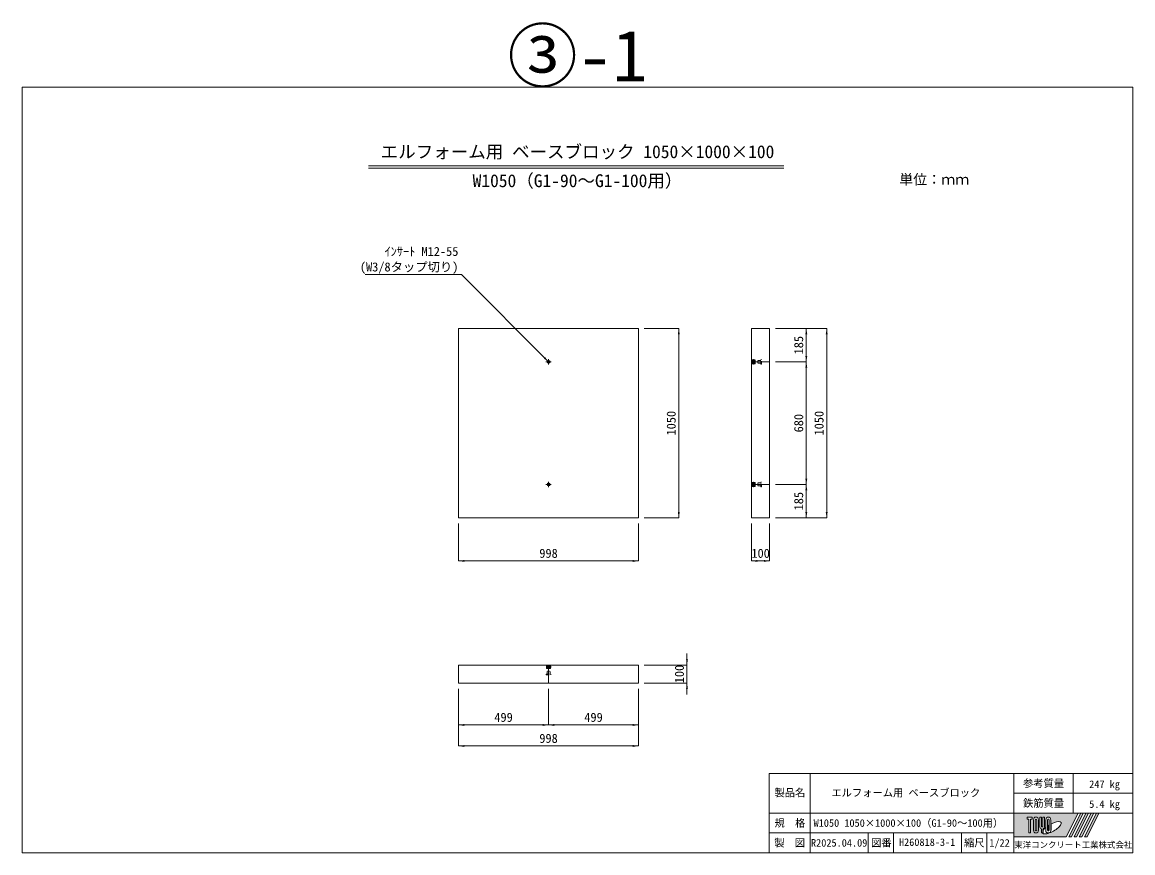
# Model space of a CAD drawing. Units: millimetres at full size; some dimension numbers follow another scale. Extents: x 48 to 43288, y -58809 to -8936.
# Drawn here: x 14880 to 21040, y -41750 to -37144 of the extents above; entities that cross this region are included whole.
import ezdxf
from ezdxf.enums import TextEntityAlignment as Align

# ---------------------------------------------------------------- set-up
doc = ezdxf.new("R2010")
doc.units = ezdxf.units.MM
doc.header["$LTSCALE"] = 75
doc.linetypes.add('USER2', pattern=[8.5725, 5.715, -0.9525, 0.9525, -0.9525])
doc.linetypes.add('USER3', pattern=[0.405, 0.225, -0.18])
for name, color, linetype, lineweight in [('_0-0_', 7, 'Continuous', 9), ('寸法線', 7, 'Continuous', 9), ('引出線', 4, 'Continuous', 9), ('本体', 7, 'Continuous', 9), ('枠', 5, 'Continuous', 5), ('補助線', 8, 'Continuous', 13), ('ｲﾝｻｰﾄ', 3, 'USER3', 5)]:
    doc.layers.add(name, color=color, linetype=linetype, lineweight=lineweight)
doc.styles.add('ＭＳ ゴシック', font='')
doc.styles.get('ＭＳ ゴシック').set_extended_font_data('MS Gothic')

# ---------------------------------------------------------------- blocks, each defined once
blk = doc.blocks.new('filled_arrow')
at = {"color": 0, "linetype": 'Continuous', "lineweight": -2}
blk.add_solid([(7.5, 1.25), (0, 0), (7.5, -1.25)], dxfattribs=at)

msp = doc.modelspace()

# ---------------------------------------------------------------- hatches: boundary and pattern name
at = {"layer": '枠'}
h = msp.add_hatch(color=7, dxfattribs=at)
h.paths.add_polyline_path([(20379.53, -41529.88), (20379.53, -41661.88), (20669.93, -41661.88), (20735.93, -41529.88)])
edge = h.paths.add_edge_path(flags=16)
edge.add_ellipse((20590.37, -41611.14), major_axis=(51.71744, 28.94828), ratio=0.34714734178397555, start_angle=-144.31121551620186, end_angle=72.18990366954966, ccw=False)
edge.add_ellipse((20571.22, -41623.63), major_axis=(-0, 17.6), ratio=0.8463541477272727, start_angle=-160.70345668549393, end_angle=-90.0000000000355)
edge.add_line((20586.12, -41623.63), (20586.12, -41590.08))
edge = h.paths.add_edge_path(flags=16)
edge.add_ellipse((20571.22, -41568.13), major_axis=(-0, 16.24615), ratio=0.8463541586519492, start_angle=-89.99999999999534, end_angle=90.00000000000472, ccw=False)
edge.add_line((20584.97, -41568.13), (20584.97, -41623.63))
edge.add_ellipse((20571.22, -41623.63), major_axis=(0, 16.24615), ratio=0.8463541586519492, start_angle=90.00000000001296, end_angle=-89.99999999998693, ccw=False)
edge.add_line((20557.47, -41623.63), (20557.47, -41568.13))
edge = h.paths.add_edge_path(flags=16)
edge.add_line((20575.81, -41568.13), (20575.81, -41623.63))
edge.add_ellipse((20571.22, -41623.63), major_axis=(-0, 5.41538), ratio=0.8463540450032638, start_angle=89.99999999996146, end_angle=-90.00000000003905, ccw=False)
edge.add_line((20566.64, -41623.63), (20566.64, -41568.13))
edge.add_ellipse((20571.22, -41568.13), major_axis=(-0, 5.41538), ratio=0.8463540450032638, start_angle=-90.0000000000768, end_angle=89.99999999992292, ccw=False)
edge = h.paths.add_edge_path(flags=16)
edge.add_line((20574.66, -41596.5), (20574.66, -41623.63))
edge.add_ellipse((20571.22, -41623.63), major_axis=(0, 4.06154), ratio=0.8463542628432875, start_angle=90.00000000015393, end_angle=-89.99999999984641, ccw=False)
edge.add_line((20567.79, -41623.63), (20567.79, -41600.94))
edge.add_ellipse((20590.37, -41611.14), major_axis=(51.71744, 28.94828), ratio=0.34714734178397555, start_angle=107.79174141112844, end_angle=126.4713182157434, ccw=False)
edge = h.paths.add_edge_path(flags=16)
edge.add_line((20550.6, -41551.88), (20550.6, -41601.63))
edge.add_ellipse((20536.85, -41601.63), major_axis=(0, 16.24615), ratio=0.8463541586519492, start_angle=-163.3411666406821, end_angle=-89.99999999999164, ccw=False)
edge.add_line((20541.43, -41616.95), (20541.43, -41639.88))
edge.add_line((20541.43, -41639.88), (20532.27, -41639.88))
edge.add_line((20532.27, -41639.88), (20532.27, -41616.95))
edge.add_ellipse((20536.85, -41601.63), major_axis=(-0, 16.24615), ratio=0.8463541586519492, start_angle=89.99999999999187, end_angle=163.34116664068213, ccw=False)
edge.add_line((20523.1, -41601.63), (20523.1, -41551.88))
edge.add_line((20523.1, -41551.88), (20532.27, -41551.88))
edge.add_line((20532.27, -41551.88), (20532.27, -41601.63))
edge.add_ellipse((20536.85, -41601.63), major_axis=(0, 5.41538), ratio=0.8463540450032638, start_angle=90.0000000000386, end_angle=-89.99999999996093)
edge.add_line((20541.43, -41601.63), (20541.43, -41551.88))
edge.add_line((20541.43, -41551.88), (20550.6, -41551.88))
edge = h.paths.add_edge_path(flags=16)
edge.add_line((20556.33, -41609.62), (20556.33, -41623.63))
edge.add_ellipse((20571.22, -41623.63), major_axis=(0, 17.6), ratio=0.8463541477272727, start_angle=90.00000000001185, end_angle=-171.5442702379547)
edge.add_ellipse((20590.37, -41611.14), major_axis=(51.71744, 28.94828), ratio=0.34714734178397555, start_angle=-178.64953570016496, end_angle=-148.29244166440515, ccw=False)
edge.add_line((20539.46, -41641.23), (20542.58, -41641.23))
edge.add_line((20542.58, -41641.23), (20542.58, -41624.07))
edge.add_ellipse((20590.37, -41611.14), major_axis=(51.71744, 28.94828), ratio=0.3471473417839755, start_angle=148.21912000478065, end_angle=165.90812145711823, ccw=False)
edge = h.paths.add_edge_path(flags=16)
edge.add_ellipse((20502.47, -41568.13), major_axis=(0, 16.24615), ratio=0.8463541586519492, start_angle=-89.99999999995623, end_angle=90.0000000000432, ccw=False)
edge.add_line((20516.22, -41568.13), (20516.22, -41623.63))
edge.add_ellipse((20502.47, -41623.63), major_axis=(-0, 16.24615), ratio=0.8463541586519492, start_angle=89.9999999999743, end_angle=-90.00000000002598, ccw=False)
edge.add_line((20488.72, -41623.63), (20488.72, -41568.13))
edge = h.paths.add_edge_path(flags=16)
edge.add_line((20507.06, -41568.13), (20507.06, -41623.63))
edge.add_ellipse((20502.47, -41623.63), major_axis=(0, 5.41538), ratio=0.8463540450032638, start_angle=90.0000000000386, end_angle=-89.99999999996095, ccw=False)
edge.add_line((20497.89, -41623.63), (20497.89, -41568.13))
edge.add_ellipse((20502.47, -41568.13), major_axis=(-0, 5.41538), ratio=0.8463540450032638, start_angle=-90.0000000000768, end_angle=89.99999999992292, ccw=False)
h.paths.add_polyline_path([(20481.85, -41551.88), (20481.85, -41562.71), (20472.68, -41562.71), (20472.68, -41639.88), (20463.52, -41639.88), (20463.52, -41562.71), (20454.35, -41562.71), (20454.35, -41551.88)], flags=16)
for points in [[(20684.45, -41661.88), (20698.97, -41661.88), (20764.97, -41529.88), (20750.45, -41529.88)], [(20794.01, -41529.88), (20779.49, -41529.88), (20713.49, -41661.88), (20728.01, -41661.88)], [(20823.05, -41529.88), (20808.53, -41529.88), (20742.53, -41661.88), (20757.05, -41661.88)], [(20852.09, -41529.88), (20837.57, -41529.88), (20771.57, -41661.88), (20786.09, -41661.88)]]:
    msp.add_hatch(color=7, dxfattribs=at).paths.add_polyline_path(points)

# ---------------------------------------------------------------- linework, layer by layer
at = {"layer": '_0-0_'}
for p, q in [((16800.77, -37940.9), (19103.21, -37940.9)), ((16800.62, -37952.79), (19103.21, -37952.79))]:
    msp.add_line(p, q, dxfattribs=at)
at = {"layer": '寸法線'}
for p, q in [((18329.88, -38842.58), (18521.51, -38842.58)), ((18521.51, -39892.58), (18521.51, -38842.58)), ((19057.23, -38842.58), (19341.66, -38842.58)), ((19057.23, -38842.58), (19228.56, -38842.58)), ((19228.56, -39027.58), (19228.56, -38842.58)), ((19341.66, -39892.58), (19341.66, -38842.58)), ((19057.23, -39027.58), (19228.56, -39027.58)), ((19057.23, -39027.58), (19228.56, -39027.58)), ((19228.56, -39707.58), (19228.56, -39027.58)), ((19057.23, -39707.58), (19228.56, -39707.58)), ((19057.23, -39707.58), (19228.56, -39707.58)), ((19228.56, -39892.58), (19228.56, -39707.58)), ((18329.88, -39892.58), (18521.51, -39892.58)), ((19057.23, -39892.58), (19341.66, -39892.58)), ((19057.23, -39892.58), (19228.56, -39892.58)), ((17299.88, -39924.58), (17299.88, -40131.66)), ((18297.88, -39924.58), (18297.88, -40131.66)), ((18925.23, -39924.58), (18925.23, -40131.66)), ((19025.23, -39924.58), (19025.23, -40131.66)), ((17299.88, -40131.66), (18297.88, -40131.66)), ((18925.23, -40131.66), (19025.23, -40131.66)), ((18566.87, -40872.75), (18566.87, -40644.75)), ((18329.88, -40708.75), (18566.87, -40708.75)), ((17299.88, -40840.75), (17299.88, -41157.76)), ((17299.88, -40840.75), (17299.88, -41041.11)), ((17798.88, -40840.75), (17798.88, -41041.11)), ((17798.88, -40840.75), (17798.88, -41041.11)), ((18297.88, -40840.75), (18297.88, -41157.76)), ((18297.88, -40840.75), (18297.88, -41041.11)), ((18329.88, -40808.75), (18566.87, -40808.75)), ((17299.88, -41041.11), (17798.88, -41041.11)), ((17798.88, -41041.11), (18297.88, -41041.11)), ((17299.88, -41157.76), (18297.88, -41157.76))]:
    msp.add_line(p, q, dxfattribs=at)
at = {"layer": '寸法線', "linetype": 'USER2'}
for p, q in [((17783.99, -39027.58), (17813.77, -39027.58)), ((17798.88, -39042.47), (17798.88, -39012.69)), ((17783.99, -39707.58), (17813.77, -39707.58)), ((17798.88, -39722.47), (17798.88, -39692.69))]:
    msp.add_line(p, q, dxfattribs=at)
at = {"layer": '引出線'}
msp.add_lwpolyline([(17798.88, -39027.58), (17315.47, -38544.17), (16782.46, -38544.17)], dxfattribs=at)
at = {"layer": '本体'}
for p, q in [((18297.88, -38842.58), (17299.88, -38842.58)), ((17299.88, -38842.58), (17299.88, -39892.58)), ((18297.88, -39892.58), (18297.88, -38842.58)), ((18925.23, -38842.58), (19025.23, -38842.58)), ((18925.23, -38842.58), (18925.23, -39892.58)), ((19025.23, -38842.58), (19025.23, -39892.58)), ((17299.88, -38992.58), (17299.88, -39792.58)), ((17299.88, -39892.58), (18297.88, -39892.58)), ((18925.23, -39892.58), (19025.23, -39892.58)), ((17299.88, -40708.75), (17299.88, -40808.75)), ((17299.88, -40708.75), (18297.88, -40708.75)), ((18297.88, -40708.75), (18297.88, -40808.75)), ((17299.88, -40808.75), (18297.88, -40808.75))]:
    msp.add_line(p, q, dxfattribs=at)
at = {"layer": '枠', "lineweight": 20}
for p, q in [((14879.53, -37503.88), (21039.53, -37503.88)), ((14879.53, -41749.88), (14879.53, -37503.88)), ((21039.53, -41749.88), (21039.53, -37503.88)), ((19023.18, -41749.88), (19023.18, -41309.88)), ((21039.53, -41309.88), (19023.18, -41309.88)), ((19249.73, -41749.88), (19249.73, -41309.88)), ((20379.53, -41749.88), (20379.53, -41309.88)), ((20709.53, -41529.88), (20709.53, -41309.88)), ((21039.53, -41419.88), (20379.53, -41419.88)), ((21039.53, -41529.88), (19023.18, -41529.88)), ((20379.53, -41639.88), (19023.18, -41639.88)), ((19572.08, -41749.88), (19572.08, -41639.88)), ((19712.08, -41749.88), (19712.08, -41639.88)), ((20089.53, -41749.88), (20089.53, -41639.88)), ((20229.53, -41749.88), (20229.53, -41639.88)), ((14879.53, -41749.88), (21039.53, -41749.88))]:
    msp.add_line(p, q, dxfattribs=at)
at = {"layer": '枠'}
for p, q in [((20379.53, -41529.88), (20735.93, -41529.88)), ((20379.53, -41529.88), (20379.53, -41661.88)), ((20454.35, -41551.88), (20454.35, -41562.71)), ((20454.35, -41551.88), (20481.85, -41551.88)), ((20463.52, -41562.71), (20454.35, -41562.71)), ((20463.52, -41562.71), (20463.52, -41639.88)), ((20472.68, -41562.71), (20472.68, -41639.88)), ((20481.85, -41562.71), (20472.68, -41562.71)), ((20481.85, -41551.88), (20481.85, -41562.71)), ((20488.72, -41568.13), (20488.72, -41623.63)), ((20497.89, -41623.63), (20497.89, -41568.13)), ((20507.06, -41568.13), (20507.06, -41623.63)), ((20516.22, -41623.63), (20516.22, -41568.13)), ((20523.1, -41551.88), (20532.27, -41551.88)), ((20523.1, -41601.63), (20523.1, -41551.88)), ((20532.27, -41551.88), (20532.27, -41601.63)), ((20541.43, -41551.88), (20550.6, -41551.88)), ((20541.43, -41601.63), (20541.43, -41551.88)), ((20550.6, -41551.88), (20550.6, -41601.63)), ((20557.47, -41568.13), (20557.47, -41623.63)), ((20566.64, -41623.63), (20566.64, -41568.13)), ((20575.81, -41568.13), (20575.81, -41623.63)), ((20584.97, -41623.63), (20584.97, -41568.13)), ((20735.93, -41529.88), (20669.93, -41661.88)), ((20750.45, -41529.88), (20684.45, -41661.88)), ((20764.97, -41529.88), (20698.97, -41661.88)), ((20779.49, -41529.88), (20713.49, -41661.88)), ((20794.01, -41529.88), (20728.01, -41661.88)), ((20808.53, -41529.88), (20742.53, -41661.88)), ((20750.45, -41529.88), (20764.97, -41529.88)), ((20823.05, -41529.88), (20757.05, -41661.88)), ((20837.57, -41529.88), (20771.57, -41661.88)), ((20779.49, -41529.88), (20794.01, -41529.88)), ((20852.09, -41529.88), (20786.09, -41661.88)), ((20808.53, -41529.88), (20823.05, -41529.88)), ((20837.57, -41529.88), (20852.09, -41529.88)), ((20472.68, -41639.88), (20463.52, -41639.88)), ((20532.27, -41616.95), (20532.27, -41639.88)), ((20541.43, -41639.88), (20532.27, -41639.88)), ((20539.46, -41641.23), (20542.58, -41641.23)), ((20541.43, -41616.95), (20541.43, -41639.88)), ((20542.58, -41624.07), (20542.58, -41641.23)), ((20556.33, -41609.62), (20556.33, -41623.63)), ((20567.79, -41623.63), (20567.79, -41600.94)), ((20574.66, -41596.5), (20574.66, -41623.63)), ((20586.12, -41623.63), (20586.12, -41590.08)), ((20379.53, -41661.88), (20669.93, -41661.88)), ((20684.45, -41661.88), (20698.97, -41661.88)), ((20713.49, -41661.88), (20728.01, -41661.88)), ((20742.53, -41661.88), (20757.05, -41661.88)), ((20771.57, -41661.88), (20786.09, -41661.88))]:
    msp.add_line(p, q, dxfattribs=at)
for centre, major_axis, ratio, start_param, end_param in [((20502.47, -41568.13), (0, 16.24615), 0.846354, 4.712388980385336, 7.8539816339751205), ((20502.47, -41568.13), (-0, 5.41538), 0.846354, 4.7123889803835555, 7.853981633973345), ((20571.22, -41568.13), (-0, 16.24615), 0.846354, 4.712388980384759, 7.853981633974552), ((20571.22, -41568.13), (-0, 5.41538), 0.846354, 4.7123889803835555, 7.853981633973345), ((20590.37, -41611.14), (51.71744, 28.94828), 0.347147, 4.262185332381554, 7.742916281338552), ((20502.47, -41623.63), (-0, 16.24615), 0.846354, 1.5707963267945175, 4.712388980384306), ((20502.47, -41623.63), (0, 5.41538), 0.846354, 1.5707963267954668, 4.712388980385267), ((20536.85, -41601.63), (-0, 16.24615), 0.846354, 1.5707963267947758, 2.801755744134968), ((20536.85, -41601.63), (0, 5.41538), 0.846354, 1.5707963267954668, 4.712388980385267), ((20590.37, -41611.14), (51.71744, 28.94828), 0.347147, 3.209397509057183, 4.200445063285533), ((20536.85, -41601.63), (0, 16.24615), 0.846354, 3.4814295630446197, 4.712388980384813), ((20590.37, -41611.14), (51.71744, 28.94828), 0.347147, 2.0815196641224665, 2.5155126073167438), ((20571.22, -41623.63), (0, 17.6), 0.846354, 1.5707963267950718, 3.3154678663292643), ((20571.22, -41623.63), (0, 16.24615), 0.846354, 1.570796326795088, 4.712388980384883), ((20571.22, -41623.63), (-0, 5.41538), 0.846354, 1.5707963267943275, 4.712388980384113), ((20590.37, -41611.14), (51.71744, 28.94828), 0.347147, 1.681740509796969, 1.8219833196615334), ((20571.22, -41623.63), (0, 4.06154), 0.846354, 1.5707963267971712, 4.71238898038696), ((20571.22, -41623.63), (-0, 17.6), 0.846354, 3.5338438000142247, 4.712388980384166)]:
    msp.add_ellipse(centre, major_axis=major_axis, ratio=ratio, start_param=start_param, end_param=end_param, dxfattribs=at)
at = {"layer": '補助線'}
for p, q in [((19025.23, -39027.58), (18925.23, -39027.58)), ((18925.23, -39027.58), (18980.23, -39027.58)), ((19025.23, -39707.58), (18925.23, -39707.58)), ((18925.23, -39707.58), (18980.23, -39707.58)), ((17798.88, -40808.75), (17798.88, -40708.75)), ((17798.88, -40708.75), (17798.88, -40763.75))]:
    msp.add_line(p, q, dxfattribs=at)
at = {"layer": 'ｲﾝｻｰﾄ'}
for p, q in [((18925.23, -39016.83), (18934.48, -39015.58)), ((18925.23, -39038.33), (18925.23, -39016.83)), ((18925.23, -39038.33), (18934.48, -39039.58)), ((18930.23, -39035.83), (18930.23, -39019.33)), ((18930.23, -39019.33), (18976.23, -39019.33)), ((18930.23, -39022.33), (18960.23, -39022.33)), ((18930.23, -39032.83), (18960.23, -39032.83)), ((18930.23, -39035.83), (18976.23, -39035.83)), ((18934.48, -39040.83), (18934.48, -39014.33)), ((18934.48, -39014.33), (18935.98, -39014.33)), ((18934.48, -39040.83), (18935.98, -39040.83)), ((18935.98, -39040.83), (18935.98, -39014.33)), ((18945.23, -39016.83), (18935.98, -39015.58)), ((18945.23, -39038.33), (18935.98, -39039.58)), ((18945.23, -39038.33), (18945.23, -39016.83)), ((18960.23, -39032.83), (18960.23, -39022.33)), ((18976.23, -39014.83), (18980.23, -39014.83)), ((18976.23, -39040.33), (18976.23, -39014.83)), ((18976.23, -39040.33), (18980.23, -39040.33)), ((18980.23, -39040.33), (18980.23, -39014.83)), ((18925.23, -39696.83), (18934.48, -39695.58)), ((18925.23, -39718.33), (18925.23, -39696.83)), ((18925.23, -39718.33), (18934.48, -39719.58)), ((18930.23, -39715.83), (18930.23, -39699.33)), ((18930.23, -39699.33), (18976.23, -39699.33)), ((18930.23, -39702.33), (18960.23, -39702.33)), ((18930.23, -39712.83), (18960.23, -39712.83)), ((18930.23, -39715.83), (18976.23, -39715.83)), ((18934.48, -39720.83), (18934.48, -39694.33)), ((18934.48, -39694.33), (18935.98, -39694.33)), ((18934.48, -39720.83), (18935.98, -39720.83)), ((18935.98, -39720.83), (18935.98, -39694.33)), ((18945.23, -39696.83), (18935.98, -39695.58)), ((18945.23, -39718.33), (18935.98, -39719.58)), ((18945.23, -39718.33), (18945.23, -39696.83)), ((18960.23, -39712.83), (18960.23, -39702.33)), ((18976.23, -39694.83), (18980.23, -39694.83)), ((18976.23, -39720.33), (18976.23, -39694.83)), ((18976.23, -39720.33), (18980.23, -39720.33)), ((18980.23, -39720.33), (18980.23, -39694.83)), ((17788.13, -40708.75), (17786.88, -40718)), ((17788.13, -40708.75), (17809.63, -40708.75)), ((17790.63, -40713.75), (17807.13, -40713.75)), ((17790.63, -40713.75), (17790.63, -40759.75)), ((17793.63, -40713.75), (17793.63, -40743.75)), ((17804.13, -40713.75), (17804.13, -40743.75)), ((17807.13, -40713.75), (17807.13, -40759.75)), ((17809.63, -40708.75), (17810.88, -40718)), ((17785.63, -40718), (17785.63, -40719.5)), ((17785.63, -40718), (17812.13, -40718)), ((17785.63, -40719.5), (17812.13, -40719.5)), ((17786.13, -40759.75), (17786.13, -40763.75)), ((17786.13, -40759.75), (17811.63, -40759.75)), ((17786.13, -40763.75), (17811.63, -40763.75)), ((17788.13, -40728.75), (17786.88, -40719.5)), ((17788.13, -40728.75), (17809.63, -40728.75)), ((17793.63, -40743.75), (17804.13, -40743.75)), ((17809.63, -40728.75), (17810.88, -40719.5)), ((17811.63, -40759.75), (17811.63, -40763.75)), ((17812.13, -40718), (17812.13, -40719.5))]:
    msp.add_line(p, q, dxfattribs=at)
at = {"layer": 'ｲﾝｻｰﾄ', "linetype": 'Continuous', "lineweight": 9}
for centre in [(17798.88, -39027.58), (17798.88, -39707.58)]:
    msp.add_circle(centre, 8.25, dxfattribs=at)

# ---------------------------------------------------------------- block references
at = {"layer": '寸法線', "xscale": 4.27, "yscale": 4.27}
for p, rotation in [((18521.51, -38842.58), 270), ((19228.56, -38842.58), 270), ((19341.66, -38842.58), 270), ((19228.56, -39027.58), 90), ((19228.56, -39027.58), 270), ((19228.56, -39707.58), 90), ((19228.56, -39707.58), 270), ((18521.51, -39892.58), 90), ((19228.56, -39892.58), 90), ((19341.66, -39892.58), 90), ((18297.88, -40131.66), 180), ((19025.23, -40131.66), 180), ((18566.87, -40708.75), 90), ((18566.87, -40808.75), 270), ((17798.88, -41041.11), 180), ((18297.88, -41041.11), 180), ((18297.88, -41157.76), 180)]:
    msp.add_blockref('filled_arrow', p, dxfattribs=dict(at, rotation=rotation))
for p in [(17299.88, -40131.66), (18925.23, -40131.66), (17299.88, -41041.11), (17798.88, -41041.11), (17299.88, -41157.76)]:
    msp.add_blockref('filled_arrow', p, dxfattribs=at)
at = {"layer": '引出線', "xscale": 4.27, "yscale": 4.27, "rotation": 135}
msp.add_blockref('filled_arrow', (17798.88, -39027.58), dxfattribs=at)

# ---------------------------------------------------------------- texts
at = {"layer": '_0-0_', "style": 'ＭＳ ゴシック'}
for s, height, p in [('エルフォーム用 ベースブロック 1050×1000×100', 71.21, (17959.53, -37919.49)), ('W1050（G1-90～G1-100用）', 71.21, (17959.53, -38080.25)), ('単位：ｍｍ', 56.96, (19937.94, -38061.73))]:
    msp.add_text(s, height=height, dxfattribs=at).set_placement(p, align=Align.BOTTOM_CENTER)
msp.add_text('H260818-3-1', height=41.77, dxfattribs=at).set_placement((19742.55, -41724.44), align=Align.BOTTOM_LEFT)
at = {"layer": '寸法線', "style": 'ＭＳ ゴシック'}
for s, p in [('185', (19186.16, -38935.08)), ('1050', (18479.11, -39367.58)), ('680', (19186.16, -39367.58)), ('1050', (19299.26, -39367.58)), ('185', (19186.16, -39800.08)), ('100', (18524.47, -40758.75))]:
    msp.add_text(s, height=50.13, rotation=90, dxfattribs=at).set_placement(p, align=Align.MIDDLE_CENTER)
for s, p in [('998', (17798.88, -40089.26)), ('100', (18975.23, -40089.29)), ('499', (17549.38, -40998.71)), ('499', (18048.38, -40998.71)), ('998', (17798.88, -41115.36))]:
    msp.add_text(s, height=50.13, dxfattribs=at).set_placement(p, align=Align.MIDDLE_CENTER)
at = {"layer": '引出線', "style": 'ＭＳ ゴシック'}
for s, p in [('ｲﾝｻｰﾄ M12-55', (16889.21, -38455.55)), ('(W3/8タップ切り)', (16752.46, -38541.35))]:
    msp.add_text(s, height=50.13, dxfattribs=at).set_placement(p, align=Align.BOTTOM_LEFT)
at = {"layer": '枠', "color": 7, "style": 'ＭＳ ゴシック'}
for s, height, p in [('製品名', 41.77, (19137.72, -41417.08)), ('エルフォーム用 ベースブロック ', 41.77, (19794.97, -41417.08)), ('参考質量', 41.77, (20544.53, -41364.88)), ('247 kg', 41.77, (20882.94, -41369.82)), ('鉄筋質量', 41.77, (20544.53, -41474.88)), ('5.4 kg', 41.77, (20882.94, -41479.82)), ('規\u3000格', 41.77, (19137.72, -41584.88)), ('W1050 1050×1000×100（G1-90～100用）', 41.77, (19794.97, -41584.88)), ('製  図', 41.77, (19136.46, -41694.88)), ('R2025.04.09', 41.77, (19410.91, -41694.88)), ('図番', 41.77, (19645.19, -41694.88)), ('縮尺', 41.77, (20160.14, -41694.88)), ('1/22', 41.77, (20300.45, -41694.88)), ('東洋コンクリート工業株式会社', 33.42, (20709.53, -41705.88))]:
    msp.add_text(s, height=height, dxfattribs=at).set_placement(p, align=Align.MIDDLE_CENTER)
at = {"layer": '補助線', "color": 1, "style": 'ＭＳ ゴシック'}
msp.add_text('③-1', height=284.8, dxfattribs=at).set_placement((17959.53, -37558.5), align=Align.BOTTOM_CENTER)

doc.saveas('drawing.dxf')
